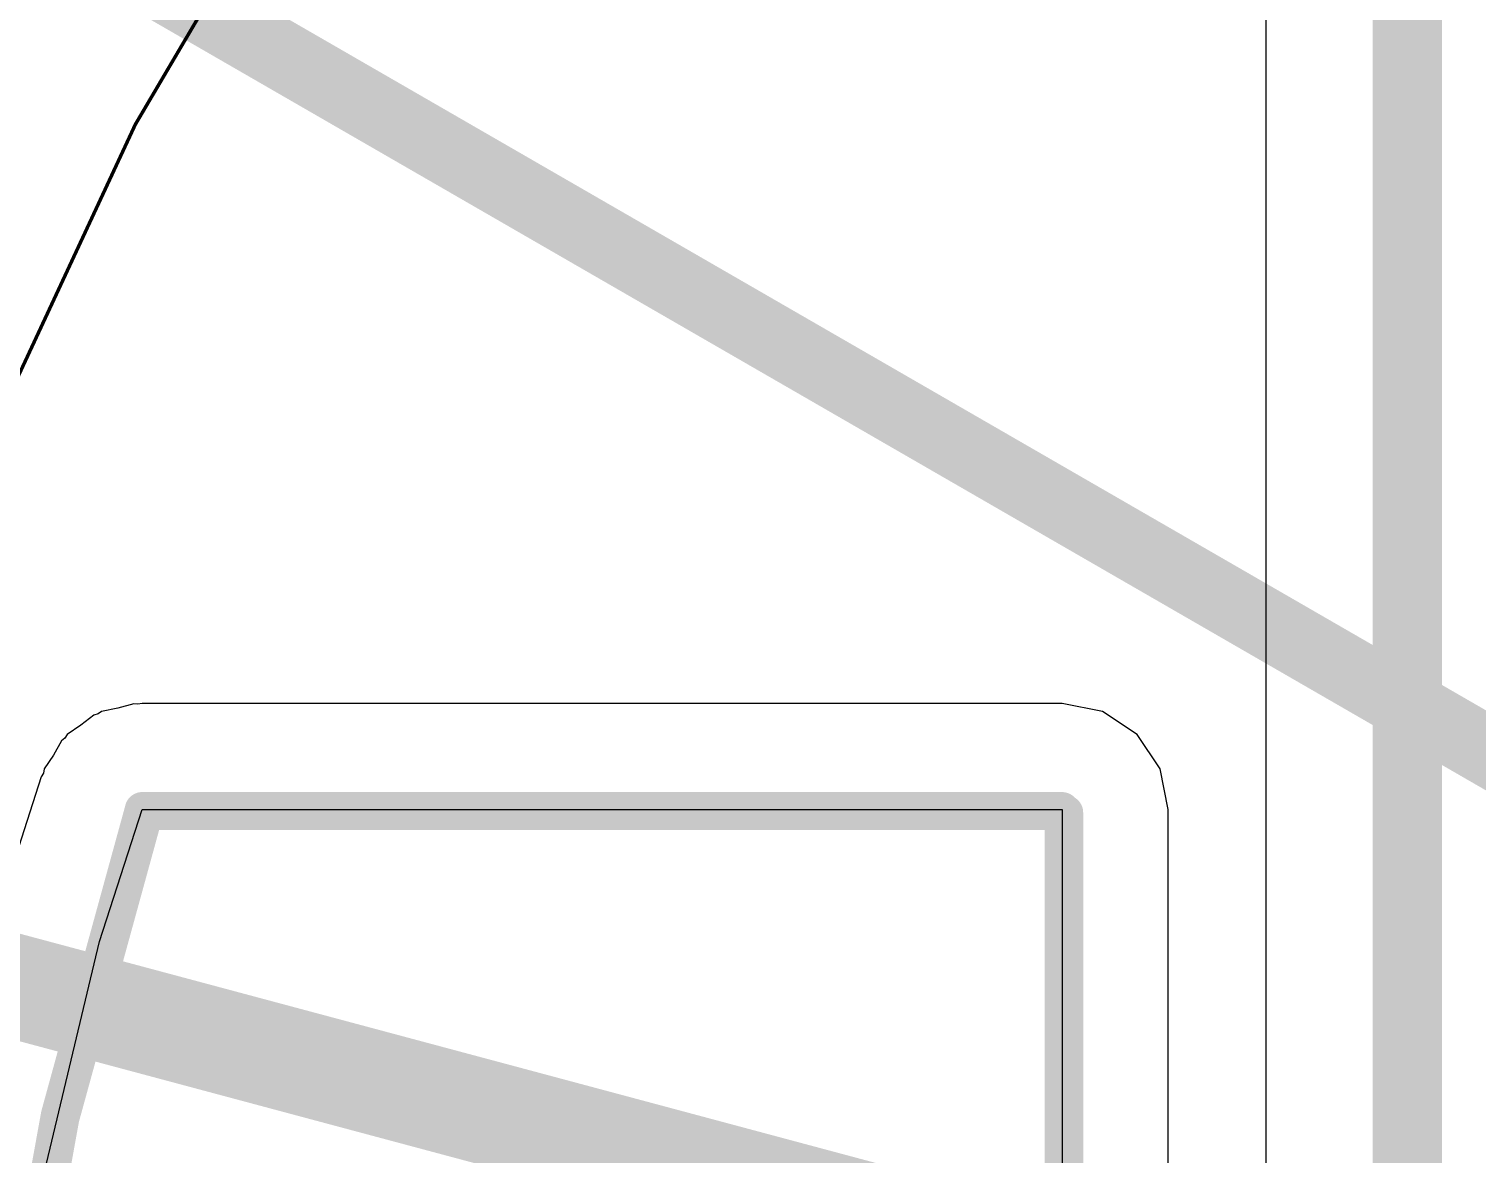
# Model space of a CAD drawing. Header units: inches. Extents: x -7 to 348, y -14 to 159.
# Drawn here: x 23.03 to 28.33, y 22.29 to 26.41 of the extents above; entities that cross this region are included whole.
import ezdxf

# ---------------------------------------------------------------- set-up
doc = ezdxf.new("R2010")
doc.units = ezdxf.units.IN
for name, color, linetype in [('Board Outline', 216, 'Continuous'), ('Bottom Layer', 5, 'Continuous'), ('Dimension', 6, 'Continuous'), ('Fabrication', 76, 'Continuous'), ('Mechanical 4', 56, 'Continuous'), ('Multi-Layer', 9, 'Continuous'), ('Top Layer', 1, 'Continuous'), ('Top Overlay', 2, 'Continuous')]:
    doc.layers.add(name, color=color, linetype=linetype)

msp = doc.modelspace()

# ---------------------------------------------------------------- linework, layer by layer
at = {"layer": 'Board Outline', "const_width": 0.127}
for points in [[(23.4417, 15.55, -0.157671), (23.4417, 23.55)], [(23.4417, 15.55, -0.157671), (23.4417, 23.55)], [(23.4417, 15.55, -0.157671), (23.4417, 23.55)], [(23.4417, 15.55, -0.157671), (23.4417, 23.55)], [(23.4555, 15.5385, -0.157671), (23.4555, 23.5385)], [(23.4555, 15.5385, -0.157671), (23.4555, 23.5385)], [(23.4555, 15.5385, -0.157671), (23.4555, 23.5385)], [(23.4555, 15.5385, -0.157671), (23.4555, 23.5385)]]:
    msp.add_lwpolyline(points, format="xyb", dxfattribs=at)
for points in [[(23.4417, 23.55), (26.811, 23.55)], [(23.4417, 23.55), (26.811, 23.55)], [(23.4417, 23.55), (26.811, 23.55)], [(23.4417, 23.55), (26.811, 23.55)], [(26.811, 15.55), (26.811, 23.55)], [(26.811, 15.55), (26.811, 23.55)], [(26.811, 15.55), (26.811, 23.55)], [(26.811, 15.55), (26.811, 23.55)], [(23.4555, 23.5385), (26.8248, 23.5385)], [(23.4555, 23.5385), (26.8248, 23.5385)], [(23.4555, 23.5385), (26.8248, 23.5385)], [(23.4555, 23.5385), (26.8248, 23.5385)], [(26.8248, 15.5385), (26.8248, 23.5385)], [(26.8248, 15.5385), (26.8248, 23.5385)], [(26.8248, 15.5385), (26.8248, 23.5385)], [(26.8248, 15.5385), (26.8248, 23.5385)]]:
    msp.add_lwpolyline(points, dxfattribs=at)
at = {"layer": 'Board Outline', "const_width": 0.0635}
for points in [[(23.4099, 23.55, 1), (23.4734, 23.55, 1)], [(23.4099, 23.55, 1), (23.4734, 23.55, 1)], [(23.4099, 23.55, 1), (23.4734, 23.55, 1)], [(23.4099, 23.55, 1), (23.4734, 23.55, 1)], [(23.4099, 23.55, 1), (23.4734, 23.55, 1)], [(23.4099, 23.55, 1), (23.4734, 23.55, 1)], [(23.4099, 23.55, 1), (23.4734, 23.55, 1)], [(23.4099, 23.55, 1), (23.4734, 23.55, 1)], [(26.7793, 23.55, 1), (26.8428, 23.55, 1)], [(26.7793, 23.55, 1), (26.8428, 23.55, 1)], [(26.7793, 23.55, 1), (26.8428, 23.55, 1)], [(26.7793, 23.55, 1), (26.8428, 23.55, 1)], [(26.7793, 23.55, 1), (26.8428, 23.55, 1)], [(26.7793, 23.55, 1), (26.8428, 23.55, 1)], [(26.7793, 23.55, 1), (26.8428, 23.55, 1)], [(26.7793, 23.55, 1), (26.8428, 23.55, 1)], [(23.4237, 23.5385, 1), (23.4872, 23.5385, 1)], [(23.4237, 23.5385, 1), (23.4872, 23.5385, 1)], [(23.4237, 23.5385, 1), (23.4872, 23.5385, 1)], [(23.4237, 23.5385, 1), (23.4872, 23.5385, 1)], [(23.4237, 23.5385, 1), (23.4872, 23.5385, 1)], [(23.4237, 23.5385, 1), (23.4872, 23.5385, 1)], [(23.4237, 23.5385, 1), (23.4872, 23.5385, 1)], [(23.4237, 23.5385, 1), (23.4872, 23.5385, 1)], [(26.7931, 23.5385, 1), (26.8566, 23.5385, 1)], [(26.7931, 23.5385, 1), (26.8566, 23.5385, 1)], [(26.7931, 23.5385, 1), (26.8566, 23.5385, 1)], [(26.7931, 23.5385, 1), (26.8566, 23.5385, 1)], [(26.7931, 23.5385, 1), (26.8566, 23.5385, 1)], [(26.7931, 23.5385, 1), (26.8566, 23.5385, 1)], [(26.7931, 23.5385, 1), (26.8566, 23.5385, 1)], [(26.7931, 23.5385, 1), (26.8566, 23.5385, 1)]]:
    msp.add_lwpolyline(points, format="xyb", close=True, dxfattribs=at)
at = {"layer": 'Bottom Layer'}
for p, q in [((23.4107, 23.9372), (23.3524, 23.9207)), ((23.4263, 23.9354), (23.4107, 23.9372)), ((23.4417, 23.9384), (23.4263, 23.9354)), ((26.811, 23.9384), (23.4417, 23.9384)), ((26.9597, 23.9088), (26.811, 23.9384)), ((23.2648, 23.8958), (23.2173, 23.8583)), ((23.28, 23.9001), (23.2648, 23.8958)), ((23.293, 23.9088), (23.28, 23.9001)), ((23.3524, 23.9207), (23.293, 23.9088)), ((27.0857, 23.8246), (26.9597, 23.9088)), ((23.167, 23.8246), (23.1583, 23.8116)), ((23.2173, 23.8583), (23.167, 23.8246)), ((27.1699, 23.6986), (27.0857, 23.8246)), ((23.1459, 23.8018), (23.1164, 23.7489)), ((23.1583, 23.8116), (23.1459, 23.8018)), ((23.1164, 23.7489), (23.0828, 23.6986)), ((23.0721, 23.6695), (22.9156, 23.1856)), ((23.0797, 23.6832), (23.0721, 23.6695)), ((23.0828, 23.6986), (23.0797, 23.6832)), ((27.1995, 23.55), (27.1699, 23.6986)), ((27.1995, 15.55), (27.1995, 23.55))]:
    msp.add_line(p, q, dxfattribs=at)
at = {"layer": 'Dimension', "const_width": 0.254}
for points in [[(58.31, 19.467, 1), (13.31, 19.467, 1)], [(54.5603, 19.4669, 1), (17.0603, 19.4669, 1)]]:
    msp.add_lwpolyline(points, format="xyb", close=True, dxfattribs=at)
at = {"layer": 'Dimension'}
for points, const_width in [([(15.0437, 31.4566), (58.3449, 6.4566)], 0.254), ([(12.3026, 25.762), (61.1677, 12.6687)], 0.381)]:
    msp.add_lwpolyline(points, dxfattribs=dict(at, const_width=const_width))
at = {"layer": 'Fabrication', "const_width": 0.0127}
for points in [[(21.8463, 25.0261, -0.366777), (38.9247, 34.2228)], [(21.8463, 25.0261, -0.366777), (38.9247, 34.2228)], [(21.8463, 25.0261, -0.366777), (38.9247, 34.2228)], [(21.8463, 25.0261, -0.366777), (38.9247, 34.2228)], [(22.3945, 23.55, -0.436929), (40.8304, 32.6188)], [(22.3945, 23.55, -0.436929), (40.8304, 32.6188)], [(53.1935, 31.3327, -1.1671), (15.6751, 13.587)], [(53.1935, 31.3327, -1.1671), (15.6751, 13.587)], [(53.1935, 31.3327, -1.1671), (15.6751, 13.587)], [(53.1935, 31.3327, -1.1671), (15.6751, 13.587)], [(54.5111, 31.1383, -1.205705), (14.1774, 15.55)], [(54.5111, 31.1383, -1.205705), (14.1774, 15.55)], [(46.0676, 30.4948, -1.250986), (21.846, 14.0738)], [(46.0676, 30.4948, -1.250986), (21.846, 14.0738)], [(46.0676, 30.4948, -1.250986), (21.846, 14.0738)], [(46.0676, 30.4948, -1.250986), (21.846, 14.0738)], [(44.8304, 30.2569, -1.342703), (22.3943, 15.55)]]:
    msp.add_lwpolyline(points, format="xyb", dxfattribs=at)
at = {"layer": 'Mechanical 4', "const_width": 0.0127}
for points in [[(50.811, 19.55, 1), (20.811, 19.55, 1)], [(50.811, 19.55, 1), (20.811, 19.55, 1)], [(50.811, 19.55, 1), (20.811, 19.55, 1)], [(50.811, 19.55, 1), (20.811, 19.55, 1)], [(50.8248, 19.5385, 1), (20.8248, 19.5385, 1)], [(50.8248, 19.5385, 1), (20.8248, 19.5385, 1)], [(50.8248, 19.5385, 1), (20.8248, 19.5385, 1)], [(50.8248, 19.5385, 1), (20.8248, 19.5385, 1)]]:
    msp.add_lwpolyline(points, format="xyb", close=True, dxfattribs=at)
at = {"layer": 'Multi-Layer'}
for p, q in [((23.2852, 23.0661), (23.4417, 23.55)), ((23.4417, 23.55), (23.4417, 23.55)), ((23.4417, 23.55), (26.811, 23.55)), ((26.811, 23.55), (26.811, 15.55)), ((23.0488, 22.077), (23.2852, 23.0661))]:
    msp.add_line(p, q, dxfattribs=at)
at = {"layer": 'Top Layer'}
for p, q in [((27.5579, 30.1954), (27.5579, 17.3034)), ((23.4107, 23.9372), (23.3524, 23.9207)), ((23.4263, 23.9354), (23.4107, 23.9372)), ((23.4417, 23.9384), (23.4263, 23.9354)), ((26.811, 23.9384), (23.4417, 23.9384)), ((26.9597, 23.9088), (26.811, 23.9384)), ((23.2648, 23.8958), (23.2173, 23.8583)), ((23.28, 23.9001), (23.2648, 23.8958)), ((23.293, 23.9088), (23.28, 23.9001)), ((23.3524, 23.9207), (23.293, 23.9088)), ((27.0857, 23.8246), (26.9597, 23.9088)), ((23.167, 23.8246), (23.1583, 23.8116)), ((23.2173, 23.8583), (23.167, 23.8246)), ((27.1699, 23.6986), (27.0857, 23.8246)), ((23.1459, 23.8018), (23.1164, 23.7489)), ((23.1583, 23.8116), (23.1459, 23.8018)), ((23.1164, 23.7489), (23.0828, 23.6986)), ((23.0721, 23.6695), (22.9156, 23.1856)), ((23.0797, 23.6832), (23.0721, 23.6695)), ((23.0828, 23.6986), (23.0797, 23.6832)), ((27.1995, 23.55), (27.1699, 23.6986)), ((27.1995, 15.55), (27.1995, 23.55))]:
    msp.add_line(p, q, dxfattribs=at)
at = {"layer": 'Top Layer', "const_width": 2.032}
msp.add_lwpolyline([(23.9597, 38.6755, -0.53877), (58.0622, 22.8854)], format="xyb", dxfattribs=at)
at = {"layer": 'Top Layer', "const_width": 0.254}
msp.add_lwpolyline([(28.0758, 17.3034), (28.0758, 30.1961)], dxfattribs=at)
at = {"layer": 'Top Overlay', "const_width": 0.254}
msp.add_lwpolyline([(50.8104, 19.4669, 1), (20.8103, 19.4669, 1)], format="xyb", close=True, dxfattribs=at)

doc.saveas('drawing.dxf')
